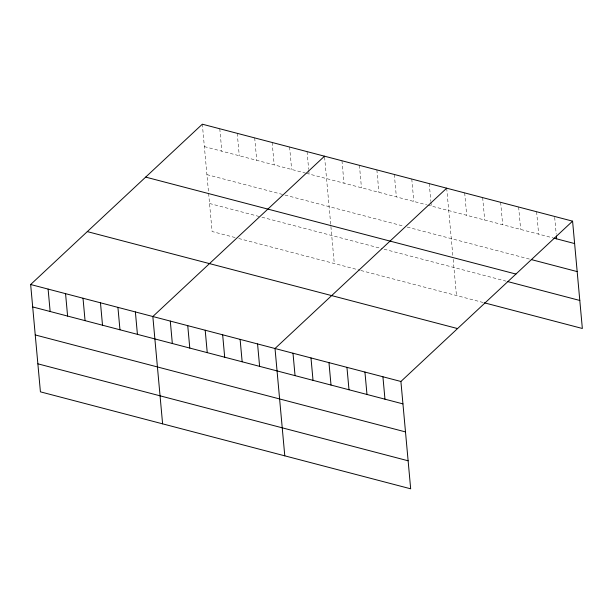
<?xml version="1.0" encoding="UTF-8"?>
<svg xmlns="http://www.w3.org/2000/svg" width="613" height="613" viewBox="0 0 613 613"><rect width="100%" height="100%" fill="white"/><g stroke="black" fill="none" stroke-linecap="round" stroke-linejoin="round"><path stroke-width="0.46" stroke-dasharray="3.06 2.3" d="M204.367 146.607L305.42 173.073M306.339 173.31L426.686 204.826M427.606 205.064L553.041 237.913M206.918 174.628L284.087 194.842M285.007 195.08L403.515 226.113M407.185 227.078L529.517 259.107M209.546 203.501L260.073 216.734M261.912 217.217L382.259 248.732M384.09 249.207L506.07 281.152M235.063 237.537L212.098 231.522L202.328 124.194M238.733 238.503L360 270.256M360.919 270.502L483.442 302.584M554.681 217.377L556.213 234.189M536.613 211.73L538.651 234.151M518.629 207.025L520.667 229.438M500.645 202.313L502.683 224.726M482.661 197.608L484.699 220.021M464.677 192.896L466.715 215.309M446.693 188.183L452.846 255.767M453.176 259.376L456.463 295.52M429.238 183.616L430.855 201.363M430.939 202.298L431.284 206.029M411.783 179.042L413.829 201.462M394.328 174.475L396.373 196.888M376.872 169.901L378.918 192.313M359.417 165.334L361.463 187.747M341.97 160.759L344.008 183.172M324.599 157.127L334.277 263.521M307.059 151.618L308.668 169.364M308.753 170.299L309.098 174.031M289.604 147.051L291.642 169.464M272.149 142.477L274.187 164.889M254.694 137.91L256.732 160.322M237.239 133.335L239.277 155.748M219.783 128.768L221.822 151.181"/><path stroke-width="0.92" d="M572.58 221.155L400.902 381.478L410.672 488.806L40.42 391.845L30.65 284.516L202.328 124.194L572.58 221.155L582.35 328.484L484.339 302.814M324.515 156.192L152.836 316.515L162.606 423.844M446.693 188.183L275.015 348.506L284.784 455.842M553.937 238.15L574.619 243.568M531.31 259.583L577.17 271.59M145.672 177.103L515.931 274.057M507.863 281.62L579.798 300.462M87.307 231.614L457.559 328.568M30.65 284.516L400.902 381.478M32.688 306.929L402.948 403.89M35.24 334.951L405.492 431.912M37.868 363.823L408.12 460.784M556.382 236.051L556.635 238.855M382.918 376.765L384.964 399.178M364.934 372.053L366.98 394.465M346.95 367.348L348.996 389.761M328.966 362.635L331.012 385.048M310.983 357.931L313.028 380.344M292.999 353.218L295.045 375.631M257.567 343.939L259.606 366.352M240.112 339.364L242.15 361.777M222.657 334.798L224.695 357.21M205.202 330.223L207.24 352.636M187.747 325.656L189.785 348.069M170.291 321.082L172.33 343.495M135.381 311.94L137.419 334.353M117.926 307.374L119.964 329.786M100.471 302.799L102.509 325.212M83.016 298.232L85.054 320.645M65.56 293.658L67.599 316.07M48.105 289.091L50.143 311.504"/></g></svg>
